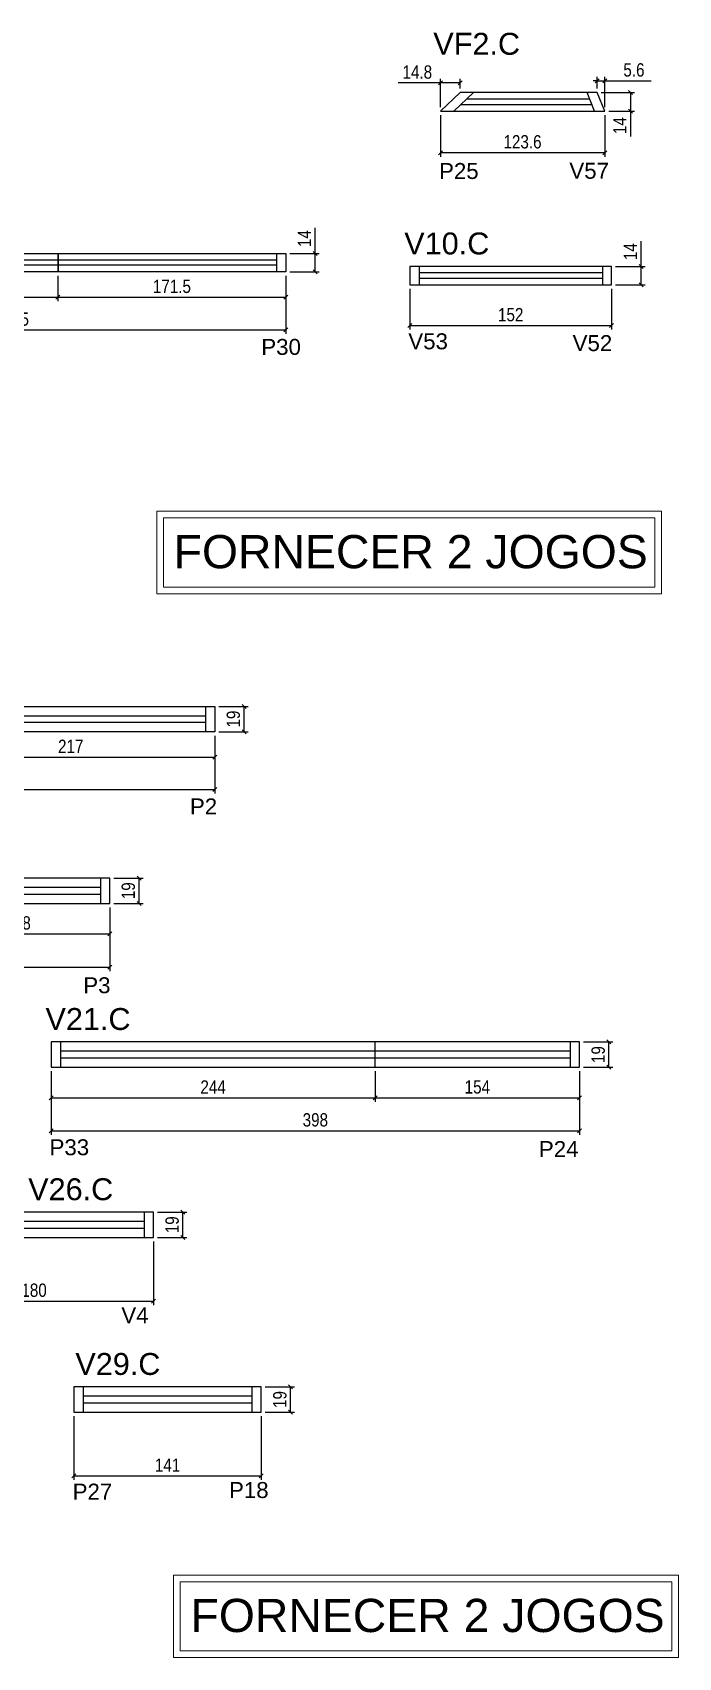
# Model space of a CAD drawing. Header units: millimetres. Extents: x 3390 to 4762, y -1152 to 1297.
# Drawn here: x 4276 to 4762, y -1146 to 77 of the extents above; entities that cross this region are included whole.
import ezdxf

# ---------------------------------------------------------------- set-up
doc = ezdxf.new("R2010")
doc.units = ezdxf.units.MM
for name, color, linetype in [('5', 5, 'Continuous'), ('COTA', 241, 'Continuous'), ('NOMENCLATURA', 7, 'Continuous'), ('Painéis', 200, 'Continuous'), ('SARR_2.2x7', 40, 'Continuous'), ('SARR_EDITAR', 141, 'Continuous')]:
    doc.layers.add(name, color=color, linetype=linetype)
doc.layers.add('CARIMBO', color=255, linetype='Continuous', lineweight=9)
doc.styles.add('arial', font='arial.ttf')
doc.styles.add('COTA TECNICA', font='techl___.ttf', dxfattribs={"height": 10})
doc.styles.add('COTA TECNICA-50', font='techl___.ttf', dxfattribs={"height": 10})
doc.styles.get("Standard").update_dxf_attribs({"font": 'arial.ttf'})
doc.dimstyles.new('COTA PAINEL-50', dxfattribs={"dimtxt": 10, "dimasz": 3, "dimexe": 3, "dimexo": 3, "dimgap": 3, "dimtad": 1, "dimdec": 1, "dimzin": 12, "dimdsep": 46, "dimtxsty": 'COTA TECNICA-50', "dimblk1": 'OBLIQUE', "dimblk2": 'OBLIQUE', "dimsah": 1, "dimcen": 0.9, "dimclrd": 4, "dimclre": 4, "dimclrt": 240, "dimadec": 1, "dimazin": 3, "dimtfac": 1, "dimtdec": 1, "dimtmove": 0, "dimatfit": 3, "dimfxl": 1, "dimtolj": 1, "dimtzin": 12, "dimarcsym": 0})
doc.dimstyles.new('PAINEL', dxfattribs={"dimtxt": 10, "dimasz": 3, "dimexe": 3, "dimexo": 3, "dimgap": 3, "dimtad": 1, "dimdec": 1, "dimzin": 12, "dimdsep": 46, "dimtxsty": 'COTA TECNICA', "dimblk1": 'OBLIQUE', "dimblk2": 'OBLIQUE', "dimsah": 1, "dimcen": 0.9, "dimclrd": 4, "dimclre": 4, "dimclrt": 240, "dimadec": 1, "dimazin": 3, "dimtfac": 1, "dimtdec": 1, "dimtmove": 0, "dimatfit": 3, "dimfxl": 1, "dimtolj": 1, "dimtzin": 12, "dimarcsym": 0})

# ---------------------------------------------------------------- blocks, each defined once
blk = doc.blocks.new('_Oblique')
at = {"color": 0, "linetype": 'ByBlock', "lineweight": -2}
blk.add_line((-0.5, -0.5), (0.5, 0.5), dxfattribs=at)
blk = doc.blocks.new('*D81')
at = {"layer": 'Defpoints', "color": 0, "transparency": 16777216}
for p in [(4583, 17.7), (4706.7, 17.7), (4583, -13.7)]:
    blk.add_point(p, dxfattribs=at)
at = {"layer": 'Painéis', "color": 4, "lineweight": -2, "transparency": 16777216}
for p, q in [((4583, 14.7), (4583, -16.7)), ((4706.7, 14.7), (4706.7, -16.7)), ((4706.7, -13.7), (4583, -13.7))]:
    blk.add_line(p, q, dxfattribs=at)
at = {"layer": 'Painéis', "color": 4, "lineweight": -2, "transparency": 16777216, "xscale": 3, "yscale": 3, "zscale": 3, "rotation": 180}
blk.add_blockref('_Oblique', (4583, -13.7), dxfattribs=at)
at = {"layer": 'Painéis', "color": 4, "lineweight": -2, "transparency": 16777216, "xscale": 3, "yscale": 3, "zscale": 3}
blk.add_blockref('_Oblique', (4706.7, -13.7), dxfattribs=at)
at = {"layer": 'Painéis', "color": 240, "transparency": 16777216, "insert": (4644.8, -5.5), "char_height": 10, "attachment_point": 5, "style": 'COTA TECNICA'}
blk.add_mtext('\\A1;123.6', dxfattribs=at)
blk = doc.blocks.new('*D82')
at = {"layer": 'Defpoints', "color": 0, "transparency": 16777216}
for p in [(4701.1, 31.7), (4706.7, 17.7), (4726.1, 17.7)]:
    blk.add_point(p, dxfattribs=at)
at = {"layer": 'Painéis', "color": 4, "lineweight": -2, "transparency": 16777216}
for p, q in [((4704.1, 31.7), (4729.1, 31.7)), ((4726.1, 31.7), (4726.1, 17.7)), ((4709.7, 17.7), (4729.1, 17.7)), ((4726.1, 17.7), (4726.1, -1.4))]:
    blk.add_line(p, q, dxfattribs=at)
at = {"layer": 'Painéis', "color": 4, "lineweight": -2, "transparency": 16777216, "xscale": 3, "yscale": 3, "zscale": 3}
for p, rotation in [((4726.1, 31.7), 90), ((4726.1, 17.7), 270)]:
    blk.add_blockref('_Oblique', p, dxfattribs=dict(at, rotation=rotation))
at = {"layer": 'Painéis', "color": 240, "transparency": 16777216, "insert": (4718.1, 6.7), "char_height": 10, "attachment_point": 5, "rotation": 90, "style": 'COTA TECNICA'}
blk.add_mtext('\\A1;14', dxfattribs=at)
blk = doc.blocks.new('*D83')
at = {"layer": 'Defpoints', "color": 0, "transparency": 16777216}
for p in [(4701.1, 40.5), (4701.1, 31.7), (4706.7, 17.7)]:
    blk.add_point(p, dxfattribs=at)
at = {"layer": 'Painéis', "color": 4, "lineweight": -2, "transparency": 16777216}
for p, q in [((4701.1, 40.5), (4698.1, 40.5)), ((4701.1, 34.7), (4701.1, 43.5)), ((4701.1, 40.5), (4706.7, 40.5)), ((4706.7, 20.7), (4706.7, 43.5)), ((4706.7, 40.5), (4741.8, 40.5))]:
    blk.add_line(p, q, dxfattribs=at)
at = {"layer": 'Painéis', "color": 4, "lineweight": -2, "transparency": 16777216, "xscale": 3, "yscale": 3, "zscale": 3}
blk.add_blockref('_Oblique', (4701.1, 40.5), dxfattribs=at)
at = {"layer": 'Painéis', "color": 4, "lineweight": -2, "transparency": 16777216, "xscale": 3, "yscale": 3, "zscale": 3, "rotation": 180}
blk.add_blockref('_Oblique', (4706.7, 40.5), dxfattribs=at)
at = {"layer": 'Painéis', "color": 240, "transparency": 16777216, "insert": (4728.7, 48.6), "char_height": 10, "attachment_point": 5, "style": 'COTA TECNICA'}
blk.add_mtext('\\A1;5.6', dxfattribs=at)
blk = doc.blocks.new('*D179')
at = {"layer": 'Defpoints', "color": 0, "transparency": 16777216}
for p in [(4583, 38.9), (4597.8, 31.7), (4583, 17.7)]:
    blk.add_point(p, dxfattribs=at)
at = {"layer": 'Painéis', "color": 4, "lineweight": -2, "transparency": 16777216}
for p, q in [((4583, 38.9), (4551.1, 38.9)), ((4583, 20.7), (4583, 41.9)), ((4597.8, 38.9), (4583, 38.9)), ((4597.8, 34.7), (4597.8, 41.9))]:
    blk.add_line(p, q, dxfattribs=at)
at = {"layer": 'Painéis', "color": 4, "lineweight": -2, "transparency": 16777216, "xscale": 3, "yscale": 3, "zscale": 3, "rotation": 180}
blk.add_blockref('_Oblique', (4583, 38.9), dxfattribs=at)
at = {"layer": 'Painéis', "color": 4, "lineweight": -2, "transparency": 16777216, "xscale": 3, "yscale": 3, "zscale": 3}
blk.add_blockref('_Oblique', (4597.8, 38.9), dxfattribs=at)
at = {"layer": 'Painéis', "color": 240, "transparency": 16777216, "insert": (4565.6, 47), "char_height": 10, "attachment_point": 5, "style": 'COTA TECNICA'}
blk.add_mtext('\\A1;14.8', dxfattribs=at)
blk = doc.blocks.new('*D36')
at = {"layer": 'COTA', "color": 4, "linetype": 'ByBlock', "lineweight": -2, "transparency": 16777216}
for p, q in [((4051, -106.4), (4051, -125.4)), ((4295, -106.4), (4295, -125.4)), ((4051, -122.4), (4295, -122.4))]:
    blk.add_line(p, q, dxfattribs=at)
at = {"layer": 'Defpoints', "color": 0, "linetype": 'ByBlock', "transparency": 16777216}
for p in [(4051, -103.4), (4295, -103.4), (4295, -122.4)]:
    blk.add_point(p, dxfattribs=at)
at = {"layer": 'COTA', "color": 4, "linetype": 'ByBlock', "lineweight": -2, "transparency": 16777216, "xscale": 3, "yscale": 3, "zscale": 3, "rotation": 180}
blk.add_blockref('_Oblique', (4051, -122.4), dxfattribs=at)
at = {"layer": 'COTA', "color": 4, "linetype": 'ByBlock', "lineweight": -2, "transparency": 16777216, "xscale": 3, "yscale": 3, "zscale": 3}
blk.add_blockref('_Oblique', (4295, -122.4), dxfattribs=at)
at = {"layer": 'COTA', "color": 240, "linetype": 'ByBlock', "transparency": 16777216, "insert": (4173, -114.4), "char_height": 10, "attachment_point": 5, "style": 'COTA TECNICA-50'}
blk.add_mtext('\\A1;244', dxfattribs=at)
blk = doc.blocks.new('*D37')
at = {"layer": 'COTA', "color": 4, "linetype": 'ByBlock', "lineweight": -2, "transparency": 16777216}
for p, q in [((4295, -106.4), (4295, -125.4)), ((4466.5, -106.4), (4466.5, -125.4)), ((4295, -122.4), (4466.5, -122.4))]:
    blk.add_line(p, q, dxfattribs=at)
at = {"layer": 'Defpoints', "color": 0, "linetype": 'ByBlock', "transparency": 16777216}
for p in [(4295, -103.4), (4466.5, -103.4), (4466.5, -122.4)]:
    blk.add_point(p, dxfattribs=at)
at = {"layer": 'COTA', "color": 4, "linetype": 'ByBlock', "lineweight": -2, "transparency": 16777216, "xscale": 3, "yscale": 3, "zscale": 3, "rotation": 180}
blk.add_blockref('_Oblique', (4295, -122.4), dxfattribs=at)
at = {"layer": 'COTA', "color": 4, "linetype": 'ByBlock', "lineweight": -2, "transparency": 16777216, "xscale": 3, "yscale": 3, "zscale": 3}
blk.add_blockref('_Oblique', (4466.5, -122.4), dxfattribs=at)
at = {"layer": 'COTA', "color": 240, "linetype": 'ByBlock', "transparency": 16777216, "insert": (4380.8, -114.3), "char_height": 10, "attachment_point": 5, "style": 'COTA TECNICA-50'}
blk.add_mtext('\\A1;171.5', dxfattribs=at)
blk = doc.blocks.new('*D155')
at = {"layer": 'COTA', "color": 4, "lineweight": -2, "transparency": 16777216}
for p, q in [((4051, -106.4), (4051, -150)), ((4466.5, -106.4), (4466.5, -150)), ((4051, -147), (4466.5, -147))]:
    blk.add_line(p, q, dxfattribs=at)
at = {"layer": 'Defpoints', "color": 0, "transparency": 16777216}
for p in [(4051, -103.4), (4466.5, -103.4), (4466.5, -147)]:
    blk.add_point(p, dxfattribs=at)
at = {"layer": 'COTA', "color": 4, "lineweight": -2, "transparency": 16777216, "xscale": 3, "yscale": 3, "zscale": 3, "rotation": 180}
blk.add_blockref('_Oblique', (4051, -147), dxfattribs=at)
at = {"layer": 'COTA', "color": 4, "lineweight": -2, "transparency": 16777216, "xscale": 3, "yscale": 3, "zscale": 3}
blk.add_blockref('_Oblique', (4466.5, -147), dxfattribs=at)
at = {"layer": 'COTA', "color": 240, "transparency": 16777216, "insert": (4258.8, -138.9), "char_height": 10, "attachment_point": 5, "style": 'COTA TECNICA'}
blk.add_mtext('\\A1;415.5', dxfattribs=at)
blk = doc.blocks.new('*D156')
at = {"layer": 'COTA', "color": 4, "lineweight": -2, "transparency": 16777216}
for p, q in [((4488.7, -89.4), (4488.7, -70.3)), ((4469.5, -89.4), (4491.7, -89.4)), ((4488.7, -103.4), (4488.7, -89.4)), ((4469.5, -103.4), (4491.7, -103.4))]:
    blk.add_line(p, q, dxfattribs=at)
at = {"layer": 'Defpoints', "color": 0, "transparency": 16777216}
for p in [(4466.5, -89.4), (4488.7, -89.4), (4466.5, -103.4)]:
    blk.add_point(p, dxfattribs=at)
at = {"layer": 'COTA', "color": 4, "lineweight": -2, "transparency": 16777216, "xscale": 3, "yscale": 3, "zscale": 3}
for p, rotation in [((4488.7, -89.4), 90), ((4488.7, -103.4), 270)]:
    blk.add_blockref('_Oblique', p, dxfattribs=dict(at, rotation=rotation))
at = {"layer": 'COTA', "color": 240, "transparency": 16777216, "insert": (4480.6, -78.3), "char_height": 10, "attachment_point": 5, "rotation": 90, "style": 'COTA TECNICA'}
blk.add_mtext('\\A1;14', dxfattribs=at)
blk = doc.blocks.new('*D86')
at = {"layer": 'COTA', "color": 4, "linetype": 'ByBlock', "lineweight": -2, "transparency": 16777216}
for p, q in [((4559.9, -116.2), (4559.9, -146.7)), ((4711.9, -116.2), (4711.9, -146.7)), ((4559.9, -143.7), (4711.9, -143.7))]:
    blk.add_line(p, q, dxfattribs=at)
at = {"layer": 'Defpoints', "color": 0, "linetype": 'ByBlock', "transparency": 16777216}
for p in [(4559.9, -113.2), (4711.9, -113.2), (4711.9, -143.7)]:
    blk.add_point(p, dxfattribs=at)
at = {"layer": 'COTA', "color": 4, "linetype": 'ByBlock', "lineweight": -2, "transparency": 16777216, "xscale": 3, "yscale": 3, "zscale": 3, "rotation": 180}
blk.add_blockref('_Oblique', (4559.9, -143.7), dxfattribs=at)
at = {"layer": 'COTA', "color": 4, "linetype": 'ByBlock', "lineweight": -2, "transparency": 16777216, "xscale": 3, "yscale": 3, "zscale": 3}
blk.add_blockref('_Oblique', (4711.9, -143.7), dxfattribs=at)
at = {"layer": 'COTA', "color": 240, "linetype": 'ByBlock', "transparency": 16777216, "insert": (4635.9, -135.6), "char_height": 10, "attachment_point": 5, "style": 'COTA TECNICA-50'}
blk.add_mtext('\\A1;152', dxfattribs=at)
blk = doc.blocks.new('*D87')
at = {"layer": 'COTA', "color": 4, "lineweight": -2, "transparency": 16777216}
for p, q in [((4734.1, -99.2), (4734.1, -80.1)), ((4714.9, -99.2), (4737.1, -99.2)), ((4734.1, -113.2), (4734.1, -99.2)), ((4714.9, -113.2), (4737.1, -113.2))]:
    blk.add_line(p, q, dxfattribs=at)
at = {"layer": 'Defpoints', "color": 0, "transparency": 16777216}
for p in [(4711.9, -99.2), (4734.1, -99.2), (4711.9, -113.2)]:
    blk.add_point(p, dxfattribs=at)
at = {"layer": 'COTA', "color": 4, "lineweight": -2, "transparency": 16777216, "xscale": 3, "yscale": 3, "zscale": 3}
for p, rotation in [((4734.1, -99.2), 90), ((4734.1, -113.2), 270)]:
    blk.add_blockref('_Oblique', p, dxfattribs=dict(at, rotation=rotation))
at = {"layer": 'COTA', "color": 240, "transparency": 16777216, "insert": (4726, -88.1), "char_height": 10, "attachment_point": 5, "rotation": 90, "style": 'COTA TECNICA'}
blk.add_mtext('\\A1;14', dxfattribs=at)
blk = doc.blocks.new('*D94')
at = {"layer": 'COTA', "color": 4, "linetype": 'ByBlock', "lineweight": -2, "transparency": 16777216}
for p, q in [((3952, -581.6), (3952, -629.6)), ((4334, -581.6), (4334, -629.6)), ((3952, -626.6), (4334, -626.6))]:
    blk.add_line(p, q, dxfattribs=at)
at = {"layer": 'Defpoints', "color": 0, "linetype": 'ByBlock', "transparency": 16777216}
for p in [(3952, -578.6), (4334, -578.6), (4334, -626.6)]:
    blk.add_point(p, dxfattribs=at)
at = {"layer": 'COTA', "color": 4, "linetype": 'ByBlock', "lineweight": -2, "transparency": 16777216, "xscale": 3, "yscale": 3, "zscale": 3, "rotation": 180}
blk.add_blockref('_Oblique', (3952, -626.6), dxfattribs=at)
at = {"layer": 'COTA', "color": 4, "linetype": 'ByBlock', "lineweight": -2, "transparency": 16777216, "xscale": 3, "yscale": 3, "zscale": 3}
blk.add_blockref('_Oblique', (4334, -626.6), dxfattribs=at)
at = {"layer": 'COTA', "color": 240, "linetype": 'ByBlock', "transparency": 16777216, "insert": (4143, -618.3), "char_height": 10, "attachment_point": 5, "style": 'COTA TECNICA-50'}
blk.add_mtext('\\A1;382', dxfattribs=at)
blk = doc.blocks.new('*D95')
at = {"layer": 'COTA', "color": 4, "lineweight": -2, "transparency": 16777216}
for p, q in [((4337, -559.6), (4359.1, -559.6)), ((4356.1, -578.6), (4356.1, -559.6)), ((4337, -578.6), (4359.1, -578.6))]:
    blk.add_line(p, q, dxfattribs=at)
at = {"layer": 'Defpoints', "color": 0, "transparency": 16777216}
for p in [(4334, -559.6), (4356.1, -559.6), (4334, -578.6)]:
    blk.add_point(p, dxfattribs=at)
at = {"layer": 'COTA', "color": 4, "lineweight": -2, "transparency": 16777216, "xscale": 3, "yscale": 3, "zscale": 3}
for p, rotation in [((4356.1, -559.6), 90), ((4356.1, -578.6), 270)]:
    blk.add_blockref('_Oblique', p, dxfattribs=dict(at, rotation=rotation))
at = {"layer": 'COTA', "color": 240, "transparency": 16777216, "insert": (4348, -569.1), "char_height": 10, "attachment_point": 5, "rotation": 90, "style": 'COTA TECNICA'}
blk.add_mtext('\\A1;19', dxfattribs=at)
blk = doc.blocks.new('*D182')
at = {"layer": 'Defpoints', "color": 0, "transparency": 16777216}
for p in [(4196, -578.6), (4334, -578.6), (4334, -601.6)]:
    blk.add_point(p, dxfattribs=at)
at = {"layer": 'Painéis', "color": 4, "lineweight": -2, "transparency": 16777216}
for p, q in [((4196, -581.6), (4196, -604.6)), ((4334, -581.6), (4334, -604.6)), ((4196, -601.6), (4334, -601.6))]:
    blk.add_line(p, q, dxfattribs=at)
at = {"layer": 'Painéis', "color": 4, "lineweight": -2, "transparency": 16777216, "xscale": 3, "yscale": 3, "zscale": 3, "rotation": 180}
blk.add_blockref('_Oblique', (4196, -601.6), dxfattribs=at)
at = {"layer": 'Painéis', "color": 4, "lineweight": -2, "transparency": 16777216, "xscale": 3, "yscale": 3, "zscale": 3}
blk.add_blockref('_Oblique', (4334, -601.6), dxfattribs=at)
at = {"layer": 'Painéis', "color": 240, "transparency": 16777216, "insert": (4265, -593.4), "char_height": 10, "attachment_point": 5, "style": 'COTA TECNICA'}
blk.add_mtext('\\A1;138', dxfattribs=at)
blk = doc.blocks.new('*D104')
at = {"layer": 'COTA', "color": 4, "linetype": 'ByBlock', "lineweight": -2, "transparency": 16777216}
for p, q in [((4289.8, -704.9), (4289.8, -752.8)), ((4687.8, -704.9), (4687.8, -752.8)), ((4289.8, -749.8), (4687.8, -749.8))]:
    blk.add_line(p, q, dxfattribs=at)
at = {"layer": 'Defpoints', "color": 0, "linetype": 'ByBlock', "transparency": 16777216}
for p in [(4289.8, -701.9), (4687.8, -701.9), (4687.8, -749.8)]:
    blk.add_point(p, dxfattribs=at)
at = {"layer": 'COTA', "color": 4, "linetype": 'ByBlock', "lineweight": -2, "transparency": 16777216, "xscale": 3, "yscale": 3, "zscale": 3, "rotation": 180}
blk.add_blockref('_Oblique', (4289.8, -749.8), dxfattribs=at)
at = {"layer": 'COTA', "color": 4, "linetype": 'ByBlock', "lineweight": -2, "transparency": 16777216, "xscale": 3, "yscale": 3, "zscale": 3}
blk.add_blockref('_Oblique', (4687.8, -749.8), dxfattribs=at)
at = {"layer": 'COTA', "color": 240, "linetype": 'ByBlock', "transparency": 16777216, "insert": (4488.8, -741.6), "char_height": 10, "attachment_point": 5, "style": 'COTA TECNICA-50'}
blk.add_mtext('\\A1;398', dxfattribs=at)
blk = doc.blocks.new('*D105')
at = {"layer": 'COTA', "color": 4, "lineweight": -2, "transparency": 16777216}
for p, q in [((4690.8, -682.9), (4712.9, -682.9)), ((4709.9, -701.9), (4709.9, -682.9)), ((4690.8, -701.9), (4712.9, -701.9))]:
    blk.add_line(p, q, dxfattribs=at)
at = {"layer": 'Defpoints', "color": 0, "transparency": 16777216}
for p in [(4687.8, -682.9), (4709.9, -682.9), (4687.8, -701.9)]:
    blk.add_point(p, dxfattribs=at)
at = {"layer": 'COTA', "color": 4, "lineweight": -2, "transparency": 16777216, "xscale": 3, "yscale": 3, "zscale": 3}
for p, rotation in [((4709.9, -682.9), 90), ((4709.9, -701.9), 270)]:
    blk.add_blockref('_Oblique', p, dxfattribs=dict(at, rotation=rotation))
at = {"layer": 'COTA', "color": 240, "transparency": 16777216, "insert": (4701.8, -692.4), "char_height": 10, "attachment_point": 5, "rotation": 90, "style": 'COTA TECNICA'}
blk.add_mtext('\\A1;19', dxfattribs=at)
blk = doc.blocks.new('*D106')
at = {"layer": 'Defpoints', "color": 0, "transparency": 16777216}
for p in [(4289.8, -701.9), (4533.8, -701.9), (4533.8, -724.9)]:
    blk.add_point(p, dxfattribs=at)
at = {"layer": 'Painéis', "color": 4, "lineweight": -2, "transparency": 16777216}
for p, q in [((4289.8, -704.9), (4289.8, -727.9)), ((4533.8, -704.9), (4533.8, -727.9)), ((4289.8, -724.9), (4533.8, -724.9))]:
    blk.add_line(p, q, dxfattribs=at)
at = {"layer": 'Painéis', "color": 4, "lineweight": -2, "transparency": 16777216, "xscale": 3, "yscale": 3, "zscale": 3, "rotation": 180}
blk.add_blockref('_Oblique', (4289.8, -724.9), dxfattribs=at)
at = {"layer": 'Painéis', "color": 4, "lineweight": -2, "transparency": 16777216, "xscale": 3, "yscale": 3, "zscale": 3}
blk.add_blockref('_Oblique', (4533.8, -724.9), dxfattribs=at)
at = {"layer": 'Painéis', "color": 240, "transparency": 16777216, "insert": (4411.8, -716.8), "char_height": 10, "attachment_point": 5, "style": 'COTA TECNICA'}
blk.add_mtext('\\A1;244', dxfattribs=at)
blk = doc.blocks.new('*D185')
at = {"layer": 'Defpoints', "color": 0, "transparency": 16777216}
for p in [(4533.8, -701.9), (4687.8, -701.9), (4687.8, -724.9)]:
    blk.add_point(p, dxfattribs=at)
at = {"layer": 'Painéis', "color": 4, "lineweight": -2, "transparency": 16777216}
for p, q in [((4533.8, -704.9), (4533.8, -727.9)), ((4687.8, -704.9), (4687.8, -727.9)), ((4533.8, -724.9), (4687.8, -724.9))]:
    blk.add_line(p, q, dxfattribs=at)
at = {"layer": 'Painéis', "color": 4, "lineweight": -2, "transparency": 16777216, "xscale": 3, "yscale": 3, "zscale": 3, "rotation": 180}
blk.add_blockref('_Oblique', (4533.8, -724.9), dxfattribs=at)
at = {"layer": 'Painéis', "color": 4, "lineweight": -2, "transparency": 16777216, "xscale": 3, "yscale": 3, "zscale": 3}
blk.add_blockref('_Oblique', (4687.8, -724.9), dxfattribs=at)
at = {"layer": 'Painéis', "color": 240, "transparency": 16777216, "insert": (4610.8, -716.8), "char_height": 10, "attachment_point": 5, "style": 'COTA TECNICA'}
blk.add_mtext('\\A1;154', dxfattribs=at)
blk = doc.blocks.new('*D113')
at = {"layer": 'COTA', "color": 4, "linetype": 'ByBlock', "lineweight": -2, "transparency": 16777216}
for p, q in [((4187, -833), (4187, -881)), ((4367, -833), (4367, -881)), ((4187, -878), (4367, -878))]:
    blk.add_line(p, q, dxfattribs=at)
at = {"layer": 'Defpoints', "color": 0, "linetype": 'ByBlock', "transparency": 16777216}
for p in [(4187, -830), (4367, -830), (4367, -878)]:
    blk.add_point(p, dxfattribs=at)
at = {"layer": 'COTA', "color": 4, "linetype": 'ByBlock', "lineweight": -2, "transparency": 16777216, "xscale": 3, "yscale": 3, "zscale": 3, "rotation": 180}
blk.add_blockref('_Oblique', (4187, -878), dxfattribs=at)
at = {"layer": 'COTA', "color": 4, "linetype": 'ByBlock', "lineweight": -2, "transparency": 16777216, "xscale": 3, "yscale": 3, "zscale": 3}
blk.add_blockref('_Oblique', (4367, -878), dxfattribs=at)
at = {"layer": 'COTA', "color": 240, "linetype": 'ByBlock', "transparency": 16777216, "insert": (4277, -869.8), "char_height": 10, "attachment_point": 5, "style": 'COTA TECNICA-50'}
blk.add_mtext('\\A1;180', dxfattribs=at)
blk = doc.blocks.new('*D114')
at = {"layer": 'COTA', "color": 4, "lineweight": -2, "transparency": 16777216}
for p, q in [((4370, -811), (4392.1, -811)), ((4389.1, -830), (4389.1, -811)), ((4370, -830), (4392.1, -830))]:
    blk.add_line(p, q, dxfattribs=at)
at = {"layer": 'Defpoints', "color": 0, "transparency": 16777216}
for p in [(4367, -811), (4389.1, -811), (4367, -830)]:
    blk.add_point(p, dxfattribs=at)
at = {"layer": 'COTA', "color": 4, "lineweight": -2, "transparency": 16777216, "xscale": 3, "yscale": 3, "zscale": 3}
for p, rotation in [((4389.1, -811), 90), ((4389.1, -830), 270)]:
    blk.add_blockref('_Oblique', p, dxfattribs=dict(at, rotation=rotation))
at = {"layer": 'COTA', "color": 240, "transparency": 16777216, "insert": (4381, -820.5), "char_height": 10, "attachment_point": 5, "rotation": 90, "style": 'COTA TECNICA'}
blk.add_mtext('\\A1;19', dxfattribs=at)
blk = doc.blocks.new('*D121')
at = {"layer": 'COTA', "color": 4, "linetype": 'ByBlock', "lineweight": -2, "transparency": 16777216}
for p, q in [((4307, -964.5), (4307, -1012.5)), ((4448, -964.5), (4448, -1012.5)), ((4307, -1009.5), (4448, -1009.5))]:
    blk.add_line(p, q, dxfattribs=at)
at = {"layer": 'Defpoints', "color": 0, "linetype": 'ByBlock', "transparency": 16777216}
for p in [(4307, -961.5), (4448, -961.5), (4448, -1009.5)]:
    blk.add_point(p, dxfattribs=at)
at = {"layer": 'COTA', "color": 4, "linetype": 'ByBlock', "lineweight": -2, "transparency": 16777216, "xscale": 3, "yscale": 3, "zscale": 3, "rotation": 180}
blk.add_blockref('_Oblique', (4307, -1009.5), dxfattribs=at)
at = {"layer": 'COTA', "color": 4, "linetype": 'ByBlock', "lineweight": -2, "transparency": 16777216, "xscale": 3, "yscale": 3, "zscale": 3}
blk.add_blockref('_Oblique', (4448, -1009.5), dxfattribs=at)
at = {"layer": 'COTA', "color": 240, "linetype": 'ByBlock', "transparency": 16777216, "insert": (4377.5, -1001.4), "char_height": 10, "attachment_point": 5, "style": 'COTA TECNICA-50'}
blk.add_mtext('\\A1;141', dxfattribs=at)
blk = doc.blocks.new('*D122')
at = {"layer": 'COTA', "color": 4, "lineweight": -2, "transparency": 16777216}
for p, q in [((4451, -942.5), (4473.2, -942.5)), ((4470.2, -961.5), (4470.2, -942.5)), ((4451, -961.5), (4473.2, -961.5))]:
    blk.add_line(p, q, dxfattribs=at)
at = {"layer": 'Defpoints', "color": 0, "transparency": 16777216}
for p in [(4448, -942.5), (4470.2, -942.5), (4448, -961.5)]:
    blk.add_point(p, dxfattribs=at)
at = {"layer": 'COTA', "color": 4, "lineweight": -2, "transparency": 16777216, "xscale": 3, "yscale": 3, "zscale": 3}
for p, rotation in [((4470.2, -942.5), 90), ((4470.2, -961.5), 270)]:
    blk.add_blockref('_Oblique', p, dxfattribs=dict(at, rotation=rotation))
at = {"layer": 'COTA', "color": 240, "transparency": 16777216, "insert": (4462.1, -952), "char_height": 10, "attachment_point": 5, "rotation": 90, "style": 'COTA TECNICA'}
blk.add_mtext('\\A1;19', dxfattribs=at)
blk = doc.blocks.new('*D136')
at = {"layer": 'COTA', "color": 4, "linetype": 'ByBlock', "lineweight": -2, "transparency": 16777216}
for p, q in [((4196.1, -452.4), (4196.1, -471.5)), ((4413.1, -452.4), (4413.1, -471.5)), ((4196.1, -468.5), (4413.1, -468.5))]:
    blk.add_line(p, q, dxfattribs=at)
at = {"layer": 'Defpoints', "color": 0, "linetype": 'ByBlock', "transparency": 16777216}
for p in [(4196.1, -449.4), (4413.1, -449.4), (4413.1, -468.5)]:
    blk.add_point(p, dxfattribs=at)
at = {"layer": 'COTA', "color": 4, "linetype": 'ByBlock', "lineweight": -2, "transparency": 16777216, "xscale": 3, "yscale": 3, "zscale": 3, "rotation": 180}
blk.add_blockref('_Oblique', (4196.1, -468.5), dxfattribs=at)
at = {"layer": 'COTA', "color": 4, "linetype": 'ByBlock', "lineweight": -2, "transparency": 16777216, "xscale": 3, "yscale": 3, "zscale": 3}
blk.add_blockref('_Oblique', (4413.1, -468.5), dxfattribs=at)
at = {"layer": 'COTA', "color": 240, "linetype": 'ByBlock', "transparency": 16777216, "insert": (4304.6, -460.4), "char_height": 10, "attachment_point": 5, "style": 'COTA TECNICA-50'}
blk.add_mtext('\\A1;217', dxfattribs=at)
blk = doc.blocks.new('*D196')
at = {"layer": 'COTA', "color": 4, "lineweight": -2, "transparency": 16777216}
for p, q in [((3952.1, -452.4), (3952.1, -496)), ((4413.1, -452.4), (4413.1, -496)), ((3952.1, -493), (4413.1, -493))]:
    blk.add_line(p, q, dxfattribs=at)
at = {"layer": 'Defpoints', "color": 0, "transparency": 16777216}
for p in [(3952.1, -449.4), (4413.1, -449.4), (4413.1, -493)]:
    blk.add_point(p, dxfattribs=at)
at = {"layer": 'COTA', "color": 4, "lineweight": -2, "transparency": 16777216, "xscale": 3, "yscale": 3, "zscale": 3, "rotation": 180}
blk.add_blockref('_Oblique', (3952.1, -493), dxfattribs=at)
at = {"layer": 'COTA', "color": 4, "lineweight": -2, "transparency": 16777216, "xscale": 3, "yscale": 3, "zscale": 3}
blk.add_blockref('_Oblique', (4413.1, -493), dxfattribs=at)
at = {"layer": 'COTA', "color": 240, "transparency": 16777216, "insert": (4182.6, -484.9), "char_height": 10, "attachment_point": 5, "style": 'COTA TECNICA'}
blk.add_mtext('\\A1;461', dxfattribs=at)
blk = doc.blocks.new('*D137')
at = {"layer": 'COTA', "color": 4, "lineweight": -2, "transparency": 16777216}
for p, q in [((4416.1, -430.4), (4438.2, -430.4)), ((4435.2, -449.4), (4435.2, -430.4)), ((4416.1, -449.4), (4438.2, -449.4))]:
    blk.add_line(p, q, dxfattribs=at)
at = {"layer": 'Defpoints', "color": 0, "transparency": 16777216}
for p in [(4413.1, -430.4), (4435.2, -430.4), (4413.1, -449.4)]:
    blk.add_point(p, dxfattribs=at)
at = {"layer": 'COTA', "color": 4, "lineweight": -2, "transparency": 16777216, "xscale": 3, "yscale": 3, "zscale": 3}
for p, rotation in [((4435.2, -430.4), 90), ((4435.2, -449.4), 270)]:
    blk.add_blockref('_Oblique', p, dxfattribs=dict(at, rotation=rotation))
at = {"layer": 'COTA', "color": 240, "transparency": 16777216, "insert": (4427.1, -439.9), "char_height": 10, "attachment_point": 5, "rotation": 90, "style": 'COTA TECNICA'}
blk.add_mtext('\\A1;19', dxfattribs=at)

msp = doc.modelspace()

# ---------------------------------------------------------------- linework, layer by layer
at = {"layer": 'CARIMBO', "color": 1}
for points in [[(4369.41, -283.48), (4749.56, -283.48), (4749.56, -345.54), (4369.41, -345.54)], [(4374.41, -288.48), (4744.56, -288.48), (4744.56, -340.54), (4374.41, -340.54)], [(4382.12, -1084.11), (4762.27, -1084.11), (4762.27, -1146.17), (4382.12, -1146.17)], [(4387.12, -1089.11), (4757.27, -1089.11), (4757.27, -1141.17), (4387.12, -1141.17)]]:
    msp.add_lwpolyline(points, close=True, dxfattribs=at)
at = {"layer": 'Painéis'}
for p, q in [((4597.81, 31.73), (4583.02, 17.73)), ((4701.09, 31.73), (4597.81, 31.73)), ((4706.67, 17.73), (4701.09, 31.73)), ((4583.02, 17.73), (4706.67, 17.73)), ((4533.8, -701.85), (4533.8, -682.85))]:
    msp.add_line(p, q, dxfattribs=at)
for points in [[(4295.05, -103.38), (4051.05, -103.38), (4051.05, -89.38), (4295.05, -89.38)], [(4295.05, -89.38), (4466.55, -89.38), (4466.55, -103.38), (4295.05, -103.38)], [(4196.08, -430.41), (4413.08, -430.41), (4413.08, -449.41), (4196.08, -449.41)]]:
    msp.add_lwpolyline(points, close=True, dxfattribs=at)
for points in [[(4559.93, -99.17), (4559.93, -113.17), (4711.93, -113.17), (4711.93, -99.17), (4559.93, -99.17)], [(3951.98, -559.58), (3951.98, -578.58), (4333.98, -578.58), (4333.98, -559.58), (3951.98, -559.58)], [(4289.8, -682.85), (4289.8, -701.85), (4687.8, -701.85), (4687.8, -682.85), (4289.8, -682.85)], [(4186.99, -810.97), (4186.99, -829.97), (4366.99, -829.97), (4366.99, -810.97), (4186.99, -810.97)], [(4307.05, -942.47), (4307.05, -961.47), (4448.05, -961.47), (4448.05, -942.47), (4307.05, -942.47)]]:
    msp.add_lwpolyline(points, dxfattribs=at)
at = {"layer": 'SARR_2.2x7', "linetype": 'Continuous'}
for p, q in [((4607.99, 31.73), (4593.2, 17.73)), ((4699.13, 17.73), (4693.56, 31.73)), ((4459.55, -89.38), (4459.55, -103.38)), ((4566.93, -99.17), (4566.93, -113.17)), ((4704.93, -99.17), (4704.93, -113.17)), ((4196.08, -437.41), (4406.08, -437.41)), ((4406.08, -430.41), (4406.08, -449.41)), ((4406.08, -442.41), (4196.08, -442.41)), ((4326.98, -559.58), (4326.98, -578.58)), ((4326.98, -566.58), (4195.98, -566.58)), ((4195.98, -571.58), (4326.98, -571.58)), ((4296.8, -682.85), (4296.8, -701.85)), ((4680.8, -682.85), (4680.8, -701.85)), ((4533.8, -689.85), (4296.8, -689.85)), ((4296.8, -694.85), (4533.8, -694.85)), ((4680.8, -689.85), (4533.8, -689.85)), ((4533.8, -694.85), (4680.8, -694.85)), ((4359.99, -817.97), (4193.99, -817.97)), ((4359.99, -810.97), (4359.99, -829.97)), ((4193.99, -822.97), (4359.99, -822.97)), ((4314.05, -942.47), (4314.05, -961.47)), ((4441.05, -949.47), (4314.05, -949.47)), ((4441.05, -942.47), (4441.05, -961.47)), ((4314.05, -954.47), (4441.05, -954.47))]:
    msp.add_line(p, q, dxfattribs=at)
at = {"layer": 'SARR_EDITAR', "linetype": 'Continuous'}
for p, q in [((4695.55, 26.73), (4602.71, 26.73)), ((4598.48, 22.73), (4697.14, 22.73)), ((4058.05, -94.38), (4295.05, -94.38)), ((4295.05, -94.38), (4459.55, -94.38)), ((4295.05, -98.38), (4058.05, -98.38)), ((4459.55, -98.38), (4295.05, -98.38)), ((4704.93, -104.17), (4566.93, -104.17)), ((4566.93, -108.17), (4704.93, -108.17))]:
    msp.add_line(p, q, dxfattribs=at)

# ---------------------------------------------------------------- texts
at = {"layer": '5', "linetype": 'Continuous'}
for s, p in [('P25', (4581.95, -33.41)), ('V57', (4680.09, -33.26)), ('P30', (4448.12, -165.79)), ('V53', (4558.82, -161.6)), ('V52', (4682.55, -162.94)), ('P2', (4394.38, -511.62)), ('P3', (4314.08, -646.22)), ('P33', (4288.69, -768.16)), ('P24', (4657.16, -769.5)), ('V4', (4342.74, -894.61)), ('P18', (4423.8, -1026.12)), ('P27', (4306.06, -1027.34))]:
    msp.add_text(s, height=12, rotation=359.99996, dxfattribs=at).set_placement(p)
at = {"layer": 'CARIMBO', "color": 1, "style": 'arial'}
for p in [(4382.08, -326.39), (4394.79, -1127.02)]:
    msp.add_text('FORNECER 2 JOGOS', height=25, dxfattribs=at).set_placement(p)
at = {"layer": 'NOMENCLATURA', "linetype": 'Continuous'}
for s, p in [('VF2.C', (4577.63, 60.08)), ('V10.C', (4555.74, -90.2)), ('V21.C', (4285.61, -673.88)), ('V24.C - V26.C', (4188.03, -802)), ('V29.C', (4308.09, -933.5))]:
    msp.add_text(s, height=16.5, dxfattribs=at).set_placement(p)

# ---------------------------------------------------------------- dimensions: what is measured, and where the dimension line sits
at = {"layer": 'COTA'}
for base, p1, p2, picture, middle in [((4488.67, -89.38), (4466.55, -103.38), (4466.55, -89.38), '*D156', (4480.59, -78.32)), ((4734.05, -99.17), (4711.93, -113.17), (4711.93, -99.17), '*D87', (4725.98, -88.11)), ((4435.2, -430.41), (4413.08, -449.41), (4413.08, -430.41), '*D137', (4427.11, -439.91)), ((4356.1, -559.58), (4333.98, -578.58), (4333.98, -559.58), '*D95', (4348.01, -569.08)), ((4709.92, -682.85), (4687.8, -701.85), (4687.8, -682.85), '*D105', (4701.83, -692.35)), ((4389.11, -810.97), (4366.99, -829.97), (4366.99, -810.97), '*D114', (4381.02, -820.47)), ((4470.17, -942.47), (4448.05, -961.47), (4448.05, -942.47), '*D122', (4462.08, -951.97))]:
    dim = msp.add_linear_dim(base=base, p1=p1, p2=p2, angle=90, dimstyle='PAINEL', dxfattribs=at)
    dim.commit()
    dim.dimension.update_dxf_attribs({"geometry": picture, "text_midpoint": middle})
at = {"layer": 'COTA', "color": 1, "linetype": 'ByBlock'}
for base, p1, p2, picture, middle in [((4295.05, -122.43), (4051.05, -103.38), (4295.05, -103.38), '*D36', (4173.05, -114.36)), ((4466.55, -122.43), (4295.05, -103.38), (4466.55, -103.38), '*D37', (4380.8, -114.32)), ((4711.93, -143.73), (4559.93, -113.17), (4711.93, -113.17), '*D86', (4635.93, -135.62)), ((4413.08, -468.46), (4196.08, -449.41), (4413.08, -449.41), '*D136', (4304.58, -460.39)), ((4333.98, -626.57), (3951.98, -578.58), (4333.98, -578.58), '*D94', (4142.98, -618.33)), ((4687.8, -749.85), (4289.8, -701.85), (4687.8, -701.85), '*D104', (4488.8, -741.6)), ((4366.99, -877.97), (4186.99, -829.97), (4366.99, -829.97), '*D113', (4276.99, -869.84)), ((4448.05, -1009.47), (4307.05, -961.47), (4448.05, -961.47), '*D121', (4377.55, -1001.4))]:
    dim = msp.add_linear_dim(base=base, p1=p1, p2=p2, dimstyle='COTA PAINEL-50', override={"dimarcsym": 1}, dxfattribs=at)
    dim.commit()
    dim.dimension.update_dxf_attribs({"geometry": picture, "text_midpoint": middle})
at = {"layer": 'COTA'}
for base, p1, p2, picture, middle in [((4466.55, -147.01), (4051.05, -103.38), (4466.55, -103.38), '*D155', (4258.8, -138.9)), ((4413.08, -493.04), (3952.08, -449.41), (4413.08, -449.41), '*D196', (4182.58, -484.94))]:
    dim = msp.add_linear_dim(base=base, p1=p1, p2=p2, dimstyle='PAINEL', dxfattribs=at)
    dim.commit()
    dim.dimension.update_dxf_attribs({"geometry": picture, "text_midpoint": middle})
at = {"layer": 'Painéis'}
for base, p1, p2, picture, middle in [((4583.02, 38.9), (4597.81, 31.73), (4583.02, 17.73), '*D179', (4565.58, 47)), ((4583.0195, -13.6936), (4706.669, 17.7298), (4583.0195, 17.7298), '*D81', (4644.8442, -5.4743)), ((4333.98, -601.61), (4195.98, -578.58), (4333.98, -578.58), '*D182', (4264.98, -593.37)), ((4533.8, -724.89), (4289.8, -701.85), (4533.8, -701.85), '*D106', (4411.8, -716.81)), ((4687.8, -724.89), (4533.8, -701.85), (4687.8, -701.85), '*D185', (4610.8, -716.78))]:
    dim = msp.add_linear_dim(base=base, p1=p1, p2=p2, dimstyle='PAINEL', dxfattribs=at)
    dim.commit()
    dim.dimension.update_dxf_attribs({"geometry": picture, "text_midpoint": middle})
dim = msp.add_linear_dim(base=(4701.09, 40.5), p1=(4706.67, 17.73), p2=(4701.09, 31.73), dimstyle='PAINEL', dxfattribs=at)
dim.commit()
dim.dimension.update_dxf_attribs({"geometry": '*D83', "text_midpoint": (4728.68, 40.5), "dimtype": 160})
dim = msp.add_linear_dim(base=(4726.14, 17.73), p1=(4701.09, 31.73), p2=(4706.67, 17.73), angle=90, dimstyle='PAINEL', dxfattribs=at)
dim.commit()
dim.dimension.update_dxf_attribs({"geometry": '*D82', "text_midpoint": (4718.07, 6.67)})

doc.saveas('drawing.dxf')
